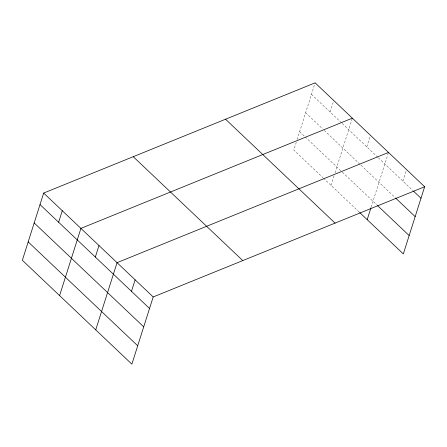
<?xml version="1.0" encoding="UTF-8"?>
<svg xmlns="http://www.w3.org/2000/svg" width="447" height="447" viewBox="0 0 447 447"><rect width="100%" height="100%" fill="white"/><g stroke="black" fill="none" stroke-linecap="round" stroke-linejoin="round"><path stroke-width="0.34" stroke-dasharray="2.23 1.68" d="M296.305 142.168L293.808 150.041L322.991 177.727M297.138 139.542L315.124 82.846M330.087 112.018L333.741 100.508M331.043 185.365L334.166 175.52M334.999 172.894L352.359 118.17M366.78 146.823L370.434 135.307M371.144 207.179L388.504 152.449M402.926 181.108L406.58 169.592M311.47 94.356L341.664 122.998M342.167 123.478L377.827 157.299M378.33 157.774L412.967 190.629M305.642 112.733L322.751 128.965M324.259 130.395L359.947 164.245M360.952 165.2L395.087 197.58M299.635 131.669L304.664 136.441M305.167 136.916L341.894 171.749M342.396 172.229L377.033 205.084M323.494 178.208L359.159 212.029"/><path stroke-width="0.67" d="M43.666 193.065L22.35 260.266L131.876 364.154L153.192 296.959L424.65 186.734L315.124 82.846L43.666 193.065L153.192 296.959M58.635 222.243L62.284 210.727M59.591 295.59L80.907 228.389L352.359 118.17M95.328 257.047L98.977 245.532M95.736 329.869L117.053 262.674L388.504 152.449M131.468 291.332L135.123 279.816M367.188 219.65L370.937 207.838M424.65 186.734L403.334 253.935L359.662 212.509M413.469 191.109L420.996 198.25M395.589 198.055L415.168 216.627M377.536 205.559L409.161 235.558M225.539 119.22L335.071 223.109M133.245 156.696L242.777 260.584M40.012 204.581L149.544 308.469M34.184 222.958L143.716 326.846M28.178 241.888L137.71 345.782"/></g></svg>
